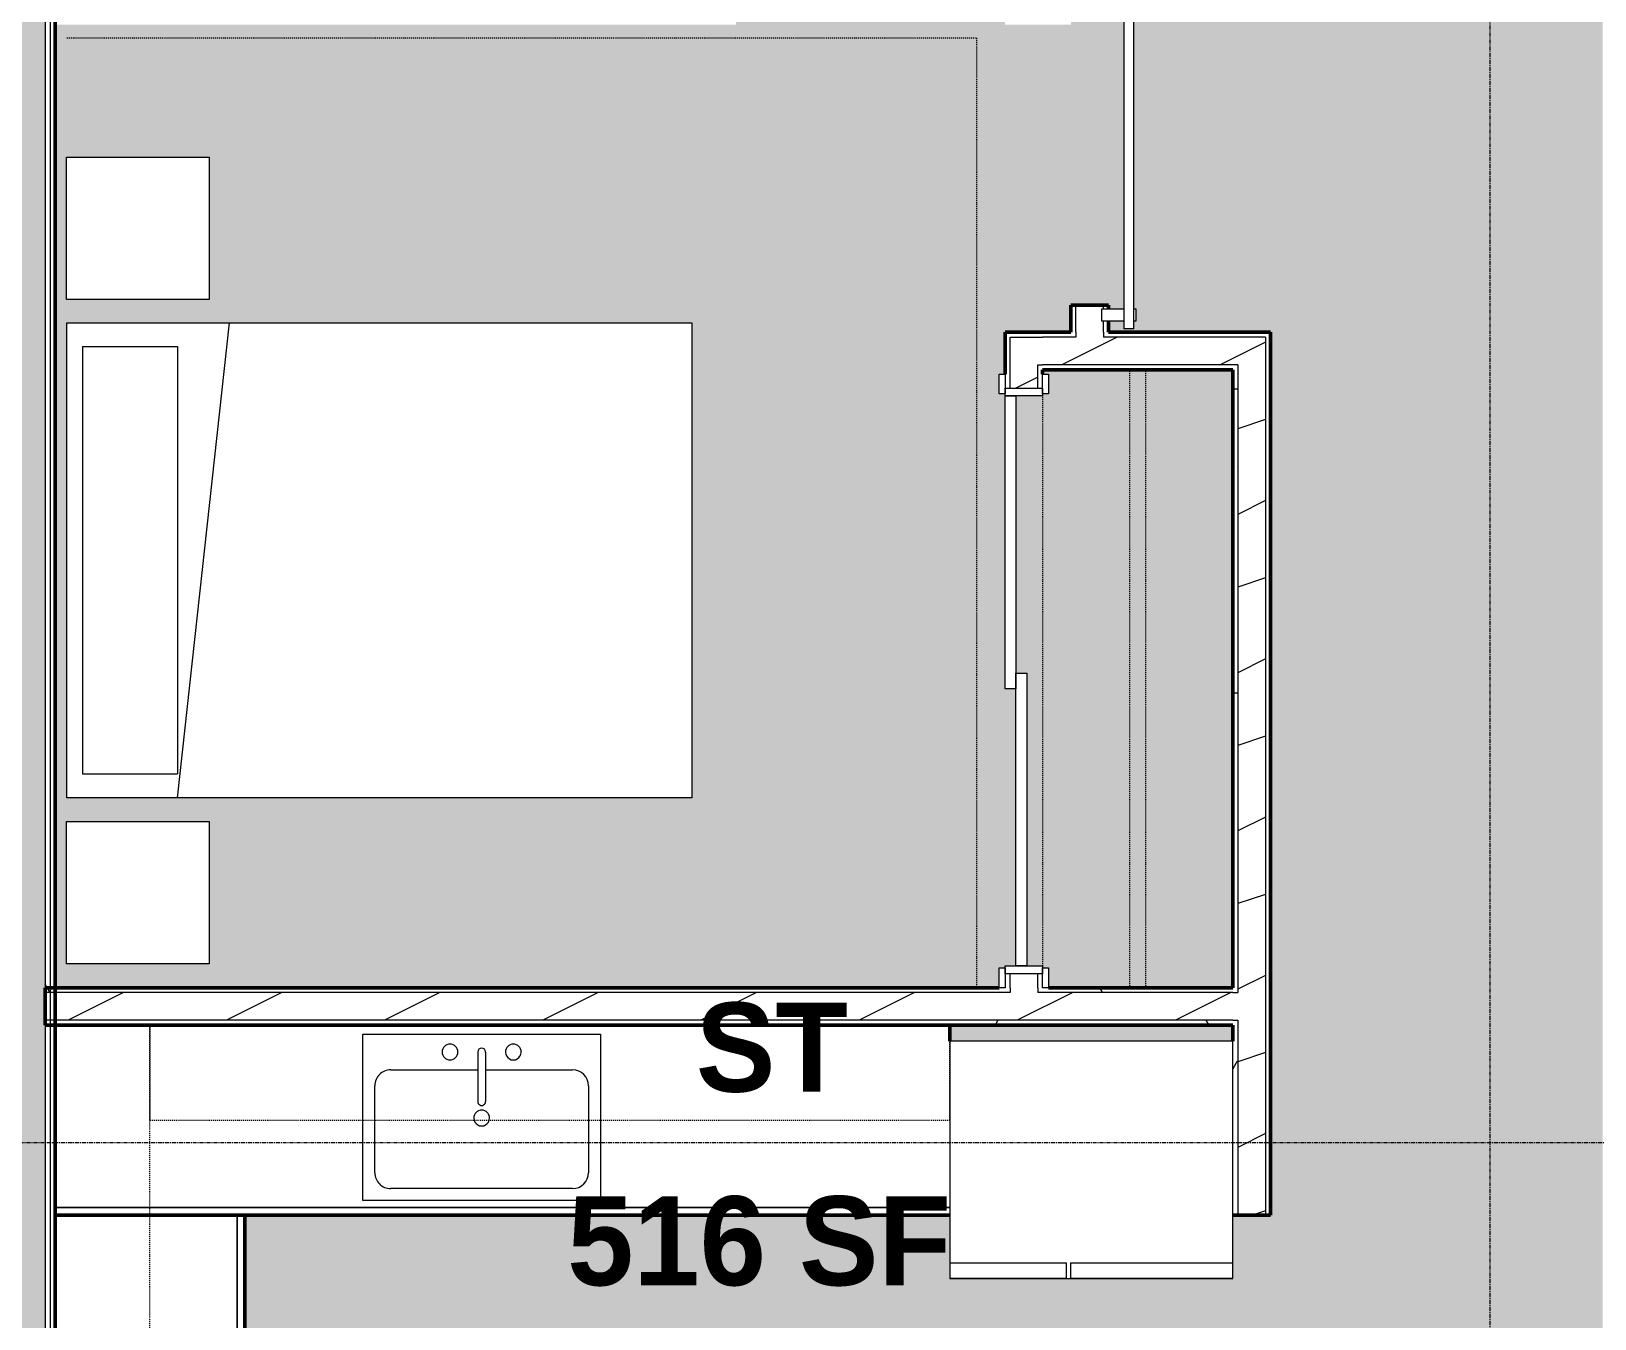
# Model space of a CAD drawing. Header units: inches. Extents: x -4294 to -464, y 9706 to 12475.
# Drawn here: x -3338.7 to -3141.1, y 10145 to 10307.6 of the extents above; entities that cross this region are included whole.
import ezdxf

# ---------------------------------------------------------------- set-up
doc = ezdxf.new("R2010")
doc.units = ezdxf.units.IN
doc.header["$MEASUREMENT"] = 0
doc.linetypes.add('Dash', pattern=[0.25, 0.125, -0.125])
doc.linetypes.add('Grid Line 1_2_', pattern=[0.875, 0.5, -0.125, 0.125, -0.125])
for name, color, linetype, lineweight in [('0-1', 7, 'Continuous', 5), ('0-2', 50, 'Continuous', 13), ('A-AREA-IDEN', 2, 'Continuous', 9), ('A-AREA-PATT-4', 254, 'Continuous', 9), ('A-DOOR-1', 7, 'Continuous', 9), ('A-DOOR-2', 90, 'Continuous', 20), ('A-DOOR-3', 50, 'Continuous', 13), ('A-DOOR-4', 250, 'Continuous', 50), ('A-DOOR-FRAM-1', 90, 'Continuous', 20), ('A-WALL', 113, 'Continuous', 13), ('A-WALL-2', 250, 'Continuous', 50), ('A-WALL-3', 50, 'Continuous', 13), ('A-WALL-PATT-1', 7, 'Continuous', 9), ('A-WALL-PATT-2', 8, 'Continuous', 9), ('A-WALL-PATT-5', 111, 'Continuous', 9), ('I-FURN-1', 7, 'Continuous', 9), ('I-FURN-HDLN-1', 7, 'Dash', 9), ('I-WALL-1', 2, 'Continuous', 50), ('P-SANR-FIXT-1', 7, 'Continuous', 9), ('Q-CASE-1', 250, 'Continuous', 50), ('Q-CASE-2', 7, 'Continuous', 9), ('Q-CASE-HDLN-1', 7, 'Dash', 9), ('Q-SPCQ-1', 7, 'Continuous', 9), ('S-GRID-1', 1, 'Grid Line 1_2_', 9)]:
    doc.layers.add(name, color=color, linetype=linetype, lineweight=lineweight)
doc.styles.add('Century Gothic_B', font='GOTHICB.TTF', dxfattribs={"height": 11.25})
pattern_1 = [(216.87, (7.997, 19.992), (59.9755286, 39.9843071), [9.996, -89.964]), (206.565, (19.992, 13.994), (-19.991807, -19.992219), [22.352, -22.352]), (198.435, (19.992, 3.998), (-39.983821, -19.991955), [12.644, -50.576])]
pattern_2 = [(0, (0, 0), (38.4, 9.6), [1.584, -27.216, 1.584, -27.216, -153.6]), (0, (0, 0), (38.4, 9.6), [-57.6, 1.584, -56.016, 1.584, -27.216, -67.2]), (0, (0, 0), (38.4, 9.6), [-144, 1.584, -17.616, 1.584, -46.416]), (120, (14.4, 4.8), (-27.513844, 28.4553755), [1.584, -27.216, 1.584, -27.216, -153.6]), (120, (14.4, 4.8), (-27.513844, 28.4553755), [-57.6, 1.584, -56.016, 1.584, -27.216, -67.2]), (120, (14.4, 4.8), (-27.513844, 28.4553755), [-144, 1.584, -17.616, 1.584, -46.416]), (240, (19.2, 24), (-10.886156, -38.0553755), [1.584, -27.216, 1.584, -27.216, -153.6]), (240, (19.2, 24), (-10.886156, -38.0553755), [-57.6, 1.584, -56.016, 1.584, -27.216, -67.2]), (240, (19.2, 24), (-10.886156, -38.0553755), [-144, 1.584, -17.616, 1.584, -46.416])]

# ---------------------------------------------------------------- blocks, each defined once
blk = doc.blocks.new('FOLDING_SLIDING CLOSET - 72_ x 80_-1372885-FLOOR PLAN - 2ND FLOOR')
at = {"layer": 'A-DOOR-1'}
for p, q in [((-38.75, 3.25), (-36.25, 3.25)), ((-38.75, 2.5), (-38.75, 3.25)), ((-36.25, 2.5), (-38.75, 2.5)), ((-36.25, 3.25), (-36.25, 2.5)), ((36.25, 3.25), (38.75, 3.25)), ((36.25, 2.5), (36.25, 3.25)), ((38.75, 2.5), (36.25, 2.5)), ((38.75, 3.25), (38.75, 2.5)), ((-38.75, -2.25), (-36.25, -2.25)), ((-38.75, -3), (-38.75, -2.25)), ((-36.25, -3), (-38.75, -3)), ((-36.25, -2.25), (-36.25, -3)), ((36.25, -2.25), (38.75, -2.25)), ((36.25, -3), (36.25, -2.25)), ((38.75, -3), (36.25, -3)), ((38.75, -2.25), (38.75, -3))]:
    blk.add_line(p, q, dxfattribs=at)
at = {"layer": 'A-DOOR-2'}
for p, q in [((-1, 0.5), (36, 0.5)), ((-1, -0.875), (-1, 0.5)), ((36, 0.5), (36, -0.875)), ((-36, -0.875), (1, -0.875)), ((-36, -2.25), (-36, -0.875)), ((36, -0.875), (-1, -0.875)), ((1, -0.875), (1, -2.25)), ((1, -2.25), (-36, -2.25))]:
    blk.add_line(p, q, dxfattribs=at)
at = {"layer": 'A-DOOR-FRAM-1'}
for p, q in [((-37, 2.5), (-36, 2.5)), ((-37, -2.25), (-37, 2.5)), ((-36, 2.5), (-36, -2.25)), ((36, 2.5), (37, 2.5)), ((36, -2.25), (36, 2.5)), ((37, 2.5), (37, -2.25)), ((-36, -2.25), (-37, -2.25)), ((37, -2.25), (36, -2.25))]:
    blk.add_line(p, q, dxfattribs=at)
blk = doc.blocks.new('Refrigerator_-_Side-by-Side_6047 - 36_ X 30_-345559-FLOOR PLAN - 2ND FLOOR')
at = {"layer": 'Q-SPCQ-1'}
for p, q in [((17.87, 14.42), (-17.88, 14.42)), ((-17.88, 14.42), (-17.88, -15.58)), ((17.87, -15.58), (17.87, 14.42)), ((-17.88, -13.58), (-3.13, -13.58)), ((-17.88, -13.58), (-17.88, -15.58)), ((-3.13, -15.58), (-3.13, -13.58)), ((-2.63, -13.58), (17.87, -13.58)), ((-2.63, -13.58), (-2.63, -15.58)), ((17.87, -15.58), (17.87, -13.58)), ((-17.88, -15.58), (17.87, -15.58)), ((-3.13, -15.58), (-17.88, -15.58)), ((17.87, -15.58), (-2.63, -15.58))]:
    blk.add_line(p, q, dxfattribs=at)
blk = doc.blocks.new('OD_CW_Base Cabinet - OD_CW_Base Cabinet-1964684-FLOOR PLAN - 2ND FLOOR')
at = {"layer": 'Q-CASE-1'}
for p, q in [((0.74, 0), (113.84, 0)), ((0.74, -24), (0.74, -22))]:
    blk.add_line(p, q, dxfattribs=at)
at = {"layer": 'Q-CASE-2'}
for p, q in [((0.74, 0), (113.84, 0)), ((113.84, -1), (0.74, -1)), ((0.74, -1), (113.84, -1)), ((0.74, -24), (0.74, -22))]:
    blk.add_line(p, q, dxfattribs=at)
blk = doc.blocks.new('Sink Kitchen-Single - 30_ x 21_-1372827-FLOOR PLAN - 2ND FLOOR')
at = {"layer": 'P-SANR-FIXT-1'}
for p, q in [((-14.38, 10.41), (15.62, 10.41)), ((-14.38, -10.59), (-14.38, 10.41)), ((15.62, 10.41), (15.62, -10.59)), ((-10.88, 8.91), (12.12, 8.91)), ((-12.88, -4.09), (-12.88, 6.91)), ((14.12, 6.91), (14.12, -4.09)), ((0.12, -8.34), (0.12, -2.09)), ((1.12, -8.34), (1.12, -2.09)), ((0.12, -6.09), (-10.88, -6.09)), ((12.12, -6.09), (1.12, -6.09)), ((15.62, -10.59), (-14.38, -10.59))]:
    blk.add_line(p, q, dxfattribs=at)
for centre, radius, start, end in [((-10.88, 6.91), 2, 90, 180), ((12.12, 6.91), 2, 360, 90), ((0.62, 0), 1, 360, 180), ((0.62, 0), 1, 180, 0), ((0.62, -2.09), 0.5, 360, 180), ((-10.88, -4.09), 2, 180, 270), ((12.12, -4.09), 2, 270, 0), ((-3.38, -8.34), 1, 360, 180), ((4.62, -8.34), 1, 0, 180), ((-3.38, -8.34), 1, 180, 0), ((0.62, -8.34), 0.5, 180, 0), ((4.62, -8.34), 1, 180, 0)]:
    blk.add_arc(centre, radius, start, end, dxfattribs=at)
blk = doc.blocks.new('OD_CW_Base Cabinet - OD_CW_Base Cabinet-1964726-FLOOR PLAN - 2ND FLOOR')
at = {"layer": 'Q-CASE-1'}
for p, q in [((0.74, -24), (0.74, 0)), ((0.74, 0), (133.01, 0))]:
    blk.add_line(p, q, dxfattribs=at)
at = {"layer": 'Q-CASE-2'}
for p, q in [((0.74, -1), (0.74, 0)), ((0.74, 0), (133.01, 0)), ((46.97, -1), (0.74, -1)), ((0.74, -24), (0.74, -1)), ((0.74, -1), (46.97, -1)), ((133.01, -1), (70.97, -1)), ((70.97, -1), (133.01, -1))]:
    blk.add_line(p, q, dxfattribs=at)
blk = doc.blocks.new('OD_CW_Upper Cabinet - OD_CW_Upper Cabinet-1964754-FLOOR PLAN - 2ND FLOOR')
at = {"layer": 'Q-CASE-HDLN-1'}
for p, q in [((157.01, 24), (0.74, 24)), ((0.74, 24), (0.74, 12)), ((157.01, 12), (157.01, 24)), ((0.74, 12), (157.01, 12))]:
    blk.add_line(p, q, dxfattribs=at)
blk = doc.blocks.new('Interior_barn_door_18732 - Interior_barn_door_18732-1656080-FLOOR PLAN - 2ND FLOOR')
at = {"layer": 'A-DOOR-1'}
for p, q in [((-23.69, 6.07), (-23.69, 6)), ((-23.62, 6.07), (-23.69, 6.07)), ((-23.69, 6.07), (-23.44, 6.07)), ((-23.63, 6.57), (-23.63, 6.32)), ((-23.59, 6.57), (-23.59, 6.32)), ((-23.56, 6.57), (-22.49, 6.57)), ((-22.49, 6.32), (-23.56, 6.32)), ((-23.44, 6.07), (-22.69, 6.07)), ((-23.32, 6.32), (-23.32, 6.07)), ((-23.32, 6.32), (-23.32, 6.07)), ((-22.82, 6.07), (-22.82, 6.32)), ((-22.82, 6.07), (-22.82, 6.32)), ((-22.69, 6.07), (-22.44, 6.07)), ((-22.44, 6.07), (-22.51, 6.07)), ((-22.49, 6.57), (-22.49, 6.32)), ((-22.44, 6), (-22.44, 6.07)), ((-20.62, 6.32), (-20.62, 6.57))]:
    blk.add_line(p, q, dxfattribs=at)
for points in [[(-23.63, 6.57), (-23.62, 6.57), (-23.6, 6.57), (-23.58, 6.57)], [(-23.58, 6.32), (-23.6, 6.32), (-23.62, 6.32), (-23.63, 6.32)]]:
    blk.add_open_spline(points, degree=3, dxfattribs=at)
for points, knots in [([(-22.49, 6.57), (-22.05, 6.57), (-21.63, 6.57), (-21.29, 6.57), (-20.97, 6.57), (-20.65, 6.57), (-20.61, 6.57), (-20.63, 6.57), (-20.63, 6.57)], [-0.722227, -0.722227, -0.722227, -0.722227, -0.6854273, -0.6485379, -0.6054888, -0.5563887, -0.4969616, -0.4885654, -0.4885654, -0.4885654, -0.4885654]), ([(-20.63, 6.32), (-20.63, 6.32), (-20.61, 6.32), (-20.65, 6.32), (-20.97, 6.32), (-21.29, 6.32), (-21.63, 6.32), (-22.05, 6.32), (-22.49, 6.32)], [0.4885654, 0.4885654, 0.4885654, 0.4885654, 0.4969616, 0.5563887, 0.6054888, 0.6485379, 0.6854273, 0.722227, 0.722227, 0.722227, 0.722227])]:
    blk.add_open_spline(points, degree=3, knots=knots, dxfattribs=at)
at = {"layer": 'A-DOOR-3'}
for p, q in [((-53.56, 6), (-52.06, 6)), ((-53.56, 6), (-53.56, 5.67)), ((-52.06, 5.67), (-52.06, 6)), ((-23.73, 6), (-22.23, 6)), ((-23.73, 5.67), (-23.73, 6)), ((-22.23, 6), (-22.23, 5.67)), ((-53.23, 5.57), (-60, 5.57)), ((-60, 4.95), (-60, 5.57)), ((-60, 4.32), (-60, 4.95)), ((-60, 4.32), (-53.24, 4.32)), ((-57.5, 5.85), (-59, 5.85)), ((-59, 5.85), (-59, 5.57)), ((-59, 4.32), (-59, 1.47)), ((-57.5, 5.57), (-57.5, 5.85)), ((-57.5, 1.47), (-57.5, 4.32)), ((-53.56, 5.67), (-52.06, 5.67)), ((-53.29, 5.67), (-52.82, 4.92)), ((-52.82, 4.98), (-53.29, 4.23)), ((-52.79, 4.23), (-53.29, 4.23)), ((-52.29, 4.23), (-52.79, 4.23)), ((-52.76, 4.92), (-52.29, 5.67)), ((-52.29, 4.23), (-52.76, 4.98)), ((-23.44, 5.57), (-52.35, 5.57)), ((-52.35, 4.32), (-23.44, 4.32)), ((-24.9, 5.82), (-50.9, 5.82)), ((-50.9, 4.07), (-24.9, 4.07)), ((-23.73, 5.67), (-22.23, 5.67)), ((-23.5, 5.67), (-23.03, 4.92)), ((-23.03, 4.98), (-23.5, 4.23)), ((-23, 4.23), (-23.5, 4.23)), ((-22.5, 4.23), (-23, 4.23)), ((-22.97, 4.92), (-22.5, 5.67)), ((-22.5, 4.23), (-22.97, 4.98)), ((21, 5.57), (-22.56, 5.57)), ((-22.56, 4.32), (21, 4.32)), ((18.5, 5.85), (18.5, 5.57)), ((20, 5.85), (18.5, 5.85)), ((18.5, 4.32), (18.5, 1.47)), ((20, 5.57), (20, 5.85)), ((20, 1.47), (20, 4.32)), ((21, 5.57), (21, 4.95)), ((21, 4.95), (21, 4.32)), ((-59, 1.47), (-57.5, 1.47)), ((18.5, 1.47), (20, 1.47))]:
    blk.add_line(p, q, dxfattribs=at)
at = {"layer": 'A-DOOR-4'}
for p, q in [((-55.9, 5.82), (-53.56, 5.82)), ((-55.9, 5.57), (-55.9, 5.82)), ((-55.9, 4.07), (-55.9, 4.32)), ((-50.9, 4.07), (-55.9, 4.07)), ((-52.06, 5.82), (-50.9, 5.82)), ((-50.9, 5.82), (-50.9, 5.57)), ((-50.9, 4.33), (-50.9, 4.07)), ((-24.9, 5.82), (-23.73, 5.82)), ((-24.9, 5.57), (-24.9, 5.82)), ((-24.9, 4.07), (-24.9, 4.33)), ((-19.9, 4.07), (-24.9, 4.07)), ((-22.23, 5.82), (-19.9, 5.82)), ((-19.9, 5.82), (-19.9, 5.55)), ((-19.9, 4.34), (-19.9, 4.07))]:
    blk.add_line(p, q, dxfattribs=at)
blk = doc.blocks.new('OD_CW_Upper Cabinet - OD_CW_Upper Cabinet-1964653-FLOOR PLAN - 2ND FLOOR')
at = {"layer": 'Q-CASE-HDLN-1'}
for p, q in [((101.84, 24), (0.74, 24)), ((0.74, 24), (0.74, 12)), ((101.84, 12), (101.84, 24)), ((0.74, 12), (101.84, 12))]:
    blk.add_line(p, q, dxfattribs=at)
blk = doc.blocks.new('OD_CW_Closet - OD_CW_Closet-1690832-FLOOR PLAN - 2ND FLOOR')
at = {"layer": 'Q-CASE-HDLN-1'}
for p, q in [((0.74, -24), (0.74, -0.73)), ((3.24, 0), (75.74, 0)), ((78.24, 0), (78.78, 0)), ((78.78, 0), (78.78, -24)), ((0.74, -11), (78.78, -11)), ((0.74, -13), (78.78, -13)), ((78.78, -24), (0.74, -24))]:
    blk.add_line(p, q, dxfattribs=at)
blk = doc.blocks.new('Bed-Standard - Queen 60_ x 79_-V55-FLOOR PLAN - 2ND FLOOR')
at = {"layer": 'I-FURN-1'}
for p, q in [((-19.31, 41.3), (40.69, 41.3)), ((-19.31, -37.7), (-19.31, 41.3)), ((40.69, 41.3), (40.69, -37.7)), ((40.69, -23.7), (-19.31, -17.13)), ((-16.31, -23.7), (37.69, -23.7)), ((-16.31, -35.7), (-16.31, -23.7)), ((37.69, -35.7), (37.69, -23.7)), ((-16.31, -35.7), (37.69, -35.7)), ((40.69, -37.7), (-19.31, -37.7))]:
    blk.add_line(p, q, dxfattribs=at)
at = {"layer": 'I-FURN-HDLN-1'}
for p, q in [((-55.31, 77.3), (64.69, 77.3)), ((-55.31, -37.7), (-55.31, 77.3))]:
    blk.add_line(p, q, dxfattribs=at)
blk = doc.blocks.new('Table-Night Stand - 18_ x 18_ x 24_-1372838-FLOOR PLAN - 2ND FLOOR')
at = {"layer": 'I-FURN-1'}
for p, q in [((0.15, 0), (18.15, 0)), ((0.15, -18), (0.15, 0)), ((18.15, 0), (18.15, -18)), ((18.15, -18), (0.15, -18))]:
    blk.add_line(p, q, dxfattribs=at)
blk = doc.blocks.new('CTR - 1st Phase - Unit Layouts_rvt-1-FLOOR PLAN - 2ND FLOOR')
at = {"layer": 'A-WALL-PATT-1'}
h = blk.add_hatch(dxfattribs=at)
h.set_pattern_fill('FP_1', color=256, style=0, pattern_type=2)
h.set_pattern_definition(pattern_2)
h.paths.add_polyline_path([(-3186.25, 10158.02), (-3186.25, 10182.65), (-3186.87, 10182.65), (-3186.87, 10158.02)], flags=0)
h.paths.add_polyline_path([(-3186.25, 10186.15), (-3186.25, 10264.82), (-3186.87, 10264.82), (-3186.87, 10186.15)], flags=0)
h = blk.add_hatch(dxfattribs=at)
h.set_pattern_fill('FP_1', color=256, style=0, pattern_type=2)
h.set_pattern_definition(pattern_2)
h.paths.add_polyline_path([(-3222.62, 10186.15), (-3215.02, 10186.15), (-3215.02, 10186.77), (-3335.72, 10186.77), (-3335.72, 10186.15), (-3229.25, 10186.15)], flags=0)
h.paths.add_polyline_path([(-3210.15, 10186.15), (-3186.87, 10186.15), (-3186.87, 10186.77), (-3211.52, 10186.77), (-3211.52, 10186.15), (-3210.9, 10186.15)], flags=0)
h = blk.add_hatch(dxfattribs=at)
h.set_pattern_fill('FP_1', color=256, style=0, pattern_type=2)
h.set_pattern_definition(pattern_2)
h.paths.add_polyline_path([(-3215.02, 10182.02), (-3186.87, 10182.02), (-3186.87, 10182.65), (-3335.72, 10182.65), (-3335.72, 10182.02), (-3222.62, 10182.02)], flags=0)
at = {"layer": 'A-WALL-PATT-2'}
h = blk.add_hatch(dxfattribs=at)
h.set_pattern_fill('FP_2', color=256, style=0, pattern_type=2)
h.set_pattern_definition(pattern_1)
h.paths.add_polyline_path([(-3206.7, 10268.94), (-3203.2, 10268.94), (-3203.2, 10270.99), (-3203.48, 10270.99), (-3203.48, 10272.49), (-3203.2, 10272.49), (-3203.2, 10272.99), (-3206.7, 10272.99), (-3206.7, 10269.57)], flags=0)
h.paths.add_polyline_path([(-3206.7, 10308.99), (-3203.2, 10308.99), (-3203.2, 10348.49), (-3203.48, 10348.49), (-3203.48, 10349.99), (-3203.2, 10349.99), (-3203.2, 10356.44), (-3206.7, 10356.44), (-3206.7, 10309.03)], flags=0)
h = blk.add_hatch(dxfattribs=at)
h.set_pattern_fill('FP_2', color=256, style=0, pattern_type=2)
h.set_pattern_definition(pattern_1)
h.paths.add_polyline_path([(-3215.02, 10186.15), (-3211.52, 10186.15), (-3211.52, 10188.52), (-3215.02, 10188.52), (-3215.02, 10186.77)], flags=0)
h.paths.add_polyline_path([(-3215.02, 10262.52), (-3211.52, 10262.52), (-3211.52, 10268.94), (-3215.02, 10268.94)], flags=0)
h = blk.add_hatch(dxfattribs=at)
h.set_pattern_fill('FP_2', color=256, style=0, pattern_type=2)
h.set_pattern_definition(pattern_1)
h.paths.add_polyline_path([(-3186.25, 10265.44), (-3182.75, 10265.44), (-3182.75, 10268.94), (-3211.52, 10268.94), (-3211.52, 10265.44), (-3201.69, 10265.44)], flags=0)
h = blk.add_hatch(dxfattribs=at)
h.set_pattern_fill('FP_2', color=256, style=0, pattern_type=2)
h.set_pattern_definition(pattern_1)
h.paths.add_polyline_path([(-3182.75, 10158.02), (-3182.75, 10265.44), (-3186.25, 10265.44), (-3186.25, 10158.02)], flags=0)
h = blk.add_hatch(dxfattribs=at)
h.set_pattern_fill('FP_2', color=256, style=0, pattern_type=2)
h.set_pattern_definition(pattern_1)
h.paths.add_polyline_path([(-3222.62, 10182.65), (-3186.25, 10182.65), (-3186.25, 10186.15), (-3336.97, 10186.15), (-3336.97, 10182.65), (-3229.25, 10182.65)], flags=0)
at = {"layer": 'A-WALL-2'}
for p, q in [((-3207.32, 10272.99), (-3207.32, 10269.57)), ((-3202.57, 10272.99), (-3207.32, 10272.99)), ((-3202.57, 10272.49), (-3202.57, 10272.99)), ((-3215.65, 10269.57), (-3215.65, 10264.27)), ((-3215.02, 10269.57), (-3215.65, 10269.57)), ((-3210.9, 10269.57), (-3215.02, 10269.57)), ((-3207.32, 10269.57), (-3210.9, 10269.57)), ((-3202.57, 10269.57), (-3202.57, 10270.99)), ((-3182.12, 10269.57), (-3202.57, 10269.57)), ((-3182.12, 10268.94), (-3182.12, 10269.57)), ((-3182.12, 10264.82), (-3182.12, 10268.94)), ((-3210.9, 10264.27), (-3210.9, 10264.82)), ((-3210.9, 10264.82), (-3186.87, 10264.82)), ((-3186.87, 10264.82), (-3186.87, 10186.77)), ((-3182.12, 10158.02), (-3182.12, 10264.82)), ((-3216.4, 10186.77), (-3336.97, 10186.77)), ((-3336.97, 10186.77), (-3336.97, 10182.02)), ((-3186.87, 10186.77), (-3210.15, 10186.77)), ((-3336.97, 10182.02), (-3186.87, 10182.02)), ((-3186.87, 10182.02), (-3186.87, 10180.02)), ((-3186.87, 10158.02), (-3182.12, 10158.02))]:
    blk.add_line(p, q, dxfattribs=at)
at = {"layer": 'A-WALL-3'}
for p, q in [((-3206.7, 10269.57), (-3206.7, 10272.99)), ((-3203.2, 10272.49), (-3203.2, 10272.99)), ((-3206.7, 10269.57), (-3206.7, 10268.94)), ((-3203.2, 10269.57), (-3203.2, 10270.99)), ((-3203.2, 10269.57), (-3203.2, 10268.94)), ((-3215.02, 10262.52), (-3215.02, 10268.94)), ((-3215.02, 10268.94), (-3211.52, 10268.94)), ((-3211.52, 10268.94), (-3210.9, 10268.94)), ((-3206.7, 10268.94), (-3210.9, 10268.94)), ((-3182.75, 10268.94), (-3203.2, 10268.94)), ((-3182.75, 10268.94), (-3182.75, 10265.44)), ((-3211.52, 10262.52), (-3211.52, 10265.44)), ((-3211.52, 10265.44), (-3210.9, 10265.44)), ((-3186.25, 10265.44), (-3210.9, 10265.44)), ((-3186.25, 10265.44), (-3186.25, 10264.82)), ((-3182.75, 10265.44), (-3182.75, 10264.82)), ((-3186.25, 10264.82), (-3186.25, 10186.15)), ((-3182.75, 10264.82), (-3182.75, 10158.02)), ((-3215.02, 10186.77), (-3215.02, 10188.52)), ((-3211.52, 10186.77), (-3211.52, 10188.52)), ((-3215.02, 10186.77), (-3215.02, 10186.15)), ((-3211.52, 10186.77), (-3211.52, 10186.15)), ((-3215.02, 10186.15), (-3336.97, 10186.15)), ((-3186.87, 10186.15), (-3211.52, 10186.15)), ((-3186.87, 10186.15), (-3186.25, 10186.15)), ((-3186.87, 10182.65), (-3336.97, 10182.65)), ((-3186.87, 10182.65), (-3186.25, 10182.65)), ((-3186.25, 10182.65), (-3186.25, 10158.02))]:
    blk.add_line(p, q, dxfattribs=at)
at = {"layer": '0-2'}
for name, p, rotation in [('Interior_barn_door_18732 - Interior_barn_door_18732-1656080-FLOOR PLAN - 2ND FLOOR', (-3204.95, 10290.99), 269.999999999965), ('Bed-Standard - Queen 60_ x 79_-V55-FLOOR PLAN - 2ND FLOOR', (-3296.54, 10251.46), 269.9999999999839), ('Table-Night Stand - 18_ x 18_ x 24_-1372838-FLOOR PLAN - 2ND FLOOR', (-3316.25, 10291.85), 269.9999999999839), ('FOLDING_SLIDING CLOSET - 72_ x 80_-1372885-FLOOR PLAN - 2ND FLOOR', (-3213.4, 10225.52), 269.9999999999763), ('OD_CW_Closet - OD_CW_Closet-1690832-FLOOR PLAN - 2ND FLOOR', (-3210.87, 10186.03), 89.99999999998322), ('Table-Night Stand - 18_ x 18_ x 24_-1372838-FLOOR PLAN - 2ND FLOOR', (-3316.25, 10207.92), 269.9999999999884), ('OD_CW_Base Cabinet - OD_CW_Base Cabinet-1964684-FLOOR PLAN - 2ND FLOOR', (-3221.89, 10158.02), 180), ('OD_CW_Upper Cabinet - OD_CW_Upper Cabinet-1964754-FLOOR PLAN - 2ND FLOOR', (-3311.72, 10025.01), 89.9999999999602), ('Sink Kitchen-Single - 30_ x 21_-1372827-FLOOR PLAN - 2ND FLOOR', (-3281.18, 10170.3), 180), ('OD_CW_Base Cabinet - OD_CW_Base Cabinet-1964726-FLOOR PLAN - 2ND FLOOR', (-3311.72, 10158.76), 269.9999999999651)]:
    blk.add_blockref(name, p, dxfattribs=dict(at, rotation=rotation))
for name, p in [('OD_CW_Upper Cabinet - OD_CW_Upper Cabinet-1964653-FLOOR PLAN - 2ND FLOOR', (-3324.46, 10158.02)), ('Refrigerator_-_Side-by-Side_6047 - 36_ X 30_-345559-FLOOR PLAN - 2ND FLOOR', (-3204.75, 10165.6))]:
    blk.add_blockref(name, p, dxfattribs=at)
blk = doc.blocks.new('CTR - 1st Phase - Shell_rvt-1-FLOOR PLAN - 2ND FLOOR')
at = {"layer": 'S-GRID-1'}
for p, q in [((-3154.32, 9836.18), (-3154.32, 12413.74)), ((-464.45, 10167.19), (-4232.19, 10167.19))]:
    blk.add_line(p, q, dxfattribs=at)

msp = doc.modelspace()

# ---------------------------------------------------------------- hatches: boundary and pattern name
at = {"layer": 'A-AREA-PATT-4'}
h = msp.add_hatch(color=256, dxfattribs=at)
h.paths.add_polyline_path([(-3252.1362, 9985.6894), (-3214.1112, 9985.6894), (-3214.1112, 9989.0644), (-3177.1213, 9989.0644), (-3177.1213, 10021.932), (-3171.0737, 10021.932), (-3171.0737, 10017.182), (-3172.3713, 10017.182), (-3172.3713, 9989.0644), (-3140.1237, 9989.0644), (-3140.1237, 10017.182), (-3141.0737, 10017.182), (-3141.0737, 10021.932), (-3140.1237, 10021.932), (-3140.1237, 10031.8043), (-3156.2487, 10031.8043), (-3156.2487, 10049.8043), (-3152.2487, 10049.8043), (-3152.2487, 10085.8043), (-3156.2487, 10085.8043), (-3156.2487, 10103.8043), (-3140.1237, 10103.8043), (-3140.1237, 10355.1894), (-3141.1237, 10355.1894), (-3141.1237, 10356.1894), (-3143.1237, 10356.1894), (-3143.1237, 10358.1269), (-3143.7487, 10358.1269), (-3143.7487, 10358.1894), (-3178.4987, 10358.1894), (-3178.4987, 10358.1269), (-3179.1237, 10358.1269), (-3179.1237, 10356.1894), (-3181.1237, 10356.1894), (-3181.1237, 10355.1894), (-3202.5737, 10355.1894), (-3202.5737, 10349.9917), (-3200.6258, 10349.9917), (-3200.6045, 10350.9917), (-3199.3758, 10350.9917), (-3199.3758, 10349.9917), (-3199.1026, 10349.9917), (-3199.1258, 10348.4917), (-3199.3758, 10348.4917), (-3199.3758, 10346.8875), (-3199.1258, 10346.8875), (-3199.1258, 10344.5493), (-3198.9487, 10344.5493), (-3198.9487, 10343.0493), (-3199.1258, 10343.0493), (-3199.1258, 10314.7257), (-3198.9487, 10314.7257), (-3198.9487, 10314.6095), (-3198.8758, 10314.5577), (-3198.8758, 10314.2345), (-3198.6258, 10314.2345), (-3198.6258, 10314.6227), (-3198.3758, 10314.5726), (-3198.3758, 10311.6304), (-3198.6258, 10311.6851), (-3198.6258, 10313.8809), (-3198.8758, 10313.8328), (-3198.8758, 10313.5059), (-3198.9487, 10313.5059), (-3198.9487, 10313.2257), (-3199.1258, 10313.2257), (-3199.1258, 10310.8875), (-3199.3758, 10310.8875), (-3199.3758, 10272.4917), (-3199.1026, 10272.4917), (-3199.1026, 10270.9917), (-3199.3758, 10270.9917), (-3199.3971, 10269.9917), (-3200.6258, 10269.9917), (-3200.6258, 10270.9917), (-3202.5737, 10270.9917), (-3202.5737, 10269.569), (-3182.1237, 10269.569), (-3182.1237, 10158.0221), (-3186.8737, 10158.0221), (-3186.8737, 10150.0221), (-3222.6237, 10150.0221), (-3222.6237, 10158.0221), (-3311.7237, 10158.0221), (-3311.7237, 10025.7519), (-3304.2223, 10025.7519), (-3304.2223, 10020.3769), (-3308.9723, 10020.3769), (-3308.9723, 10021.0019), (-3335.7237, 10021.0019), (-3335.7237, 9989.0644), (-3308.9723, 9989.0644), (-3308.9723, 9990.3769), (-3304.2223, 9990.3769), (-3304.2223, 9989.0644), (-3252.1362, 9989.0644), (-3252.1362, 9988.4394)], flags=0)
h.paths.add_polyline_path([(-3142.3237, 9990.032), (-3170.3237, 9990.032), (-3170.3237, 10015.282), (-3160.8152, 10015.282), (-3160.7902, 10015.782), (-3160.3323, 10015.782), (-3160.3323, 10015.282), (-3144.061, 10015.282), (-3144.0235, 10015.782), (-3143.3365, 10015.782), (-3143.3365, 10015.282), (-3142.3237, 10015.282), (-3142.3237, 9991.032)], flags=0)
h.paths.add_polyline_path([(-3309.3737, 9992.3769), (-3334.1348, 9992.3769), (-3334.1348, 10017.3769), (-3308.1348, 10017.3769), (-3308.1348, 9992.3769), (-3308.9723, 9992.3769)], flags=0)
h.paths.add_polyline_path([(-3212.2487, 10029.3146), (-3247.2487, 10029.3146), (-3247.2487, 10113.3146), (-3212.2487, 10113.3146), (-3212.2487, 10107.3146), (-3211.2487, 10107.3146), (-3211.2487, 10035.3146), (-3212.2487, 10035.3146)], flags=0)
h.paths.add_polyline_path([(-3166.2487, 10038.3146), (-3196.2487, 10038.3146), (-3196.2487, 10098.3146), (-3166.2487, 10098.3146), (-3166.2487, 10044.5406)], flags=0)
h.paths.add_polyline_path([(-3188.8737, 10180.0221), (-3186.8737, 10180.0221), (-3186.8737, 10182.0221), (-3222.6237, 10182.0221), (-3222.6237, 10180.0221), (-3194.5639, 10180.0221)], flags=0)
h.paths.add_polyline_path([(-3210.1469, 10186.7721), (-3186.8737, 10186.7721), (-3186.8737, 10264.819), (-3210.8969, 10264.819), (-3210.8969, 10264.2721), (-3210.1469, 10264.2721), (-3210.1469, 10261.7721), (-3210.8969, 10261.7721), (-3210.8969, 10261.5221), (-3214.2719, 10261.5221), (-3214.2719, 10226.5221), (-3212.8969, 10226.5221), (-3212.8969, 10189.5221), (-3210.8969, 10189.5221), (-3210.8969, 10189.2721), (-3210.1469, 10189.2721), (-3210.1469, 10188.5221)], flags=0)
h.paths.add_polyline_path([(-3216.3969, 10186.7721), (-3216.3969, 10189.2721), (-3215.6469, 10189.2721), (-3215.6469, 10189.5221), (-3214.2719, 10189.5221), (-3214.2719, 10224.5221), (-3215.6469, 10224.5221), (-3215.6469, 10261.7721), (-3216.3969, 10261.7721), (-3216.3969, 10264.2721), (-3215.6469, 10264.2721), (-3215.6469, 10269.569), (-3207.3237, 10269.569), (-3207.3237, 10272.9917), (-3202.5737, 10272.9917), (-3202.5737, 10272.4917), (-3200.6258, 10272.4917), (-3200.6258, 10310.8875), (-3200.8758, 10310.8875), (-3200.8758, 10346.8875), (-3200.6258, 10346.8875), (-3200.6258, 10348.4917), (-3202.5737, 10348.4917), (-3202.5737, 10308.9917), (-3207.3237, 10308.9917), (-3207.3237, 10308.4035), (-3215.6469, 10308.4035), (-3215.6469, 10313.1535), (-3207.3237, 10313.1535), (-3207.3237, 10352.4144), (-3265.7237, 10352.4144), (-3265.7237, 10376.1394), (-3273.7475, 10376.1394), (-3273.7475, 10368.6882), (-3273.8745, 10367.7238), (-3274.2467, 10366.8251), (-3274.8389, 10366.0533), (-3275.6106, 10365.4612), (-3276.5093, 10365.0889), (-3277.55, 10364.962), (-3278.8621, 10364.962), (-3278.5144, 10361.9382), (-3277.3226, 10360.9382), (-3276.7558, 10359.9382), (-3276.398, 10358.4287), (-3276.3109, 10357.9344), (-3276.2237, 10356.9382), (-3276.398, 10354.9458), (-3276.936, 10352.9382), (-3277.6639, 10350.9382), (-3278.5965, 10348.9382), (-3279.984, 10346.9382), (-3280.984, 10345.9382), (-3281.85, 10345.4382), (-3283.2237, 10344.9382), (-3284.2237, 10344.9382), (-3285.5975, 10345.4382), (-3286.4635, 10345.9382), (-3287.4635, 10346.9382), (-3288.8509, 10348.9382), (-3289.7835, 10350.9382), (-3290.5115, 10352.9382), (-3291.0494, 10354.9458), (-3291.2237, 10356.9382), (-3291.0494, 10358.4287), (-3290.9596, 10358.9382), (-3290.6916, 10359.9382), (-3290.1249, 10360.9382), (-3288.9331, 10361.9382), (-3288.5854, 10364.962), (-3289.9737, 10364.962), (-3290.9382, 10365.0889), (-3291.8368, 10365.4612), (-3292.6086, 10366.0533), (-3293.2007, 10366.8251), (-3293.573, 10367.7238), (-3293.7, 10368.6882), (-3293.7, 10376.1394), (-3299.7237, 10376.1394), (-3299.7237, 10374.2785), (-3304.4737, 10374.2785), (-3304.4737, 10376.1394), (-3335.7237, 10376.1394), (-3335.7237, 10353.9035), (-3304.4737, 10353.9035), (-3304.4737, 10354.2785), (-3299.7237, 10354.2785), (-3299.7237, 10349.1535), (-3335.7237, 10349.1535), (-3335.7237, 10313.1535), (-3249.6469, 10313.1535), (-3249.6469, 10312.2785), (-3285.6469, 10312.2785), (-3285.6469, 10309.2785), (-3249.6469, 10309.2785), (-3249.6469, 10308.4035), (-3335.7237, 10308.4035), (-3335.7237, 10186.7721), (-3222.6237, 10186.7721)], flags=0)
h.paths.add_polyline_path([(-3316.249, 10189.7721), (-3334.249, 10189.7721), (-3334.249, 10207.7721), (-3316.249, 10207.7721), (-3316.249, 10199.8019)], flags=0)
h.paths.add_polyline_path([(-3316.249, 10210.7721), (-3334.249, 10210.7721), (-3334.249, 10270.7721), (-3255.249, 10270.7721), (-3255.249, 10210.7721)], flags=0)
h.paths.add_polyline_path([(-3334.249, 10273.7039), (-3334.249, 10291.7039), (-3316.249, 10291.7039), (-3316.249, 10273.7039), (-3330.8798, 10273.7039)], flags=0)
h.paths.add_polyline_path([(-3144.8737, 10320.1894), (-3144.8737, 10356.1894), (-3143.1237, 10356.1894), (-3143.1237, 10320.1894)], flags=0)
at = {"layer": 'A-WALL-PATT-5'}
h = msp.add_hatch(dxfattribs=at)
h.set_pattern_fill('FP_41', color=256, style=0, pattern_type=2)
h.set_pattern_definition([(161.57, (0.6, 0.6), (-4.80033747, -0.00041462), [0, -34.152, 3.792, 0]), (18.43, (-0.6, 0.6), (-4.80033747, 0.00041462), [0, -34.152, 3.792, 0]), (108.43, (0.6, 0.6), (2.39913218, -12.00105099), [11.382, -26.562]), (71.57, (-0.6, 0.6), (2.39913218, 12.00105099), [11.382, -26.562])])
h.paths.add_polyline_path([(-3336.9737, 9988.8144), (-3336.9737, 10377.3894), (-3340.4737, 10377.3894), (-3340.4737, 9988.8144), (-3339.5111, 9988.8144)], flags=0)
h = msp.add_hatch(dxfattribs=at)
h.set_pattern_fill('FP_1', color=256, style=0, pattern_type=2)
h.set_pattern_definition(pattern_2)
h.paths.add_polyline_path([(-3336.3487, 9988.8144), (-3336.3487, 10182.6471), (-3336.9737, 10182.6471), (-3336.9737, 9988.8144)], flags=0)
h.paths.add_polyline_path([(-3336.3487, 10186.1471), (-3336.3487, 10376.7644), (-3336.9737, 10376.7614), (-3336.9737, 10186.1471), (-3336.6672, 10186.1471)], flags=0)
h = msp.add_hatch(dxfattribs=at)
h.set_pattern_fill('FP_1', color=256, style=0, pattern_type=2)
h.set_pattern_definition(pattern_2)
h.paths.add_polyline_path([(-3335.7237, 9988.8144), (-3335.7237, 10182.6471), (-3336.3487, 10182.6471), (-3336.3487, 9988.8144)], flags=0)
h.paths.add_polyline_path([(-3336.3487, 10186.1471), (-3335.7237, 10186.1471), (-3335.7237, 10376.1394), (-3336.3487, 10376.1394), (-3336.3487, 10198.5548)], flags=0)

# ---------------------------------------------------------------- linework, layer by layer
at = {"layer": 'A-WALL'}
for p, q in [((-3336.9737, 10377.3894), (-3336.9737, 9988.8144)), ((-3336.3487, 10376.7644), (-3336.3487, 9988.8144))]:
    msp.add_line(p, q, dxfattribs=at)
at = {"layer": 'I-WALL-1'}
msp.add_line((-3335.7237, 9988.8144), (-3335.7237, 10376.1394), dxfattribs=at)

# ---------------------------------------------------------------- block references
at = {"layer": '0-1'}
for name in ['CTR - 1st Phase - Shell_rvt-1-FLOOR PLAN - 2ND FLOOR', 'CTR - 1st Phase - Unit Layouts_rvt-1-FLOOR PLAN - 2ND FLOOR']:
    msp.add_blockref(name, (0, 0), dxfattribs=at)

# ---------------------------------------------------------------- texts
at = {"layer": 'A-AREA-IDEN', "char_height": 11.25, "attachment_point": 1, "style": 'Century Gothic_B'}
for s, insert, width in [('ST', (-3254.719, 10184.8791), 18.18), ('516 SF', (-3270.9709, 10160.4215), 57.57)]:
    msp.add_mtext(s, dxfattribs=dict(at, insert=insert, width=width))

doc.saveas('drawing.dxf')
